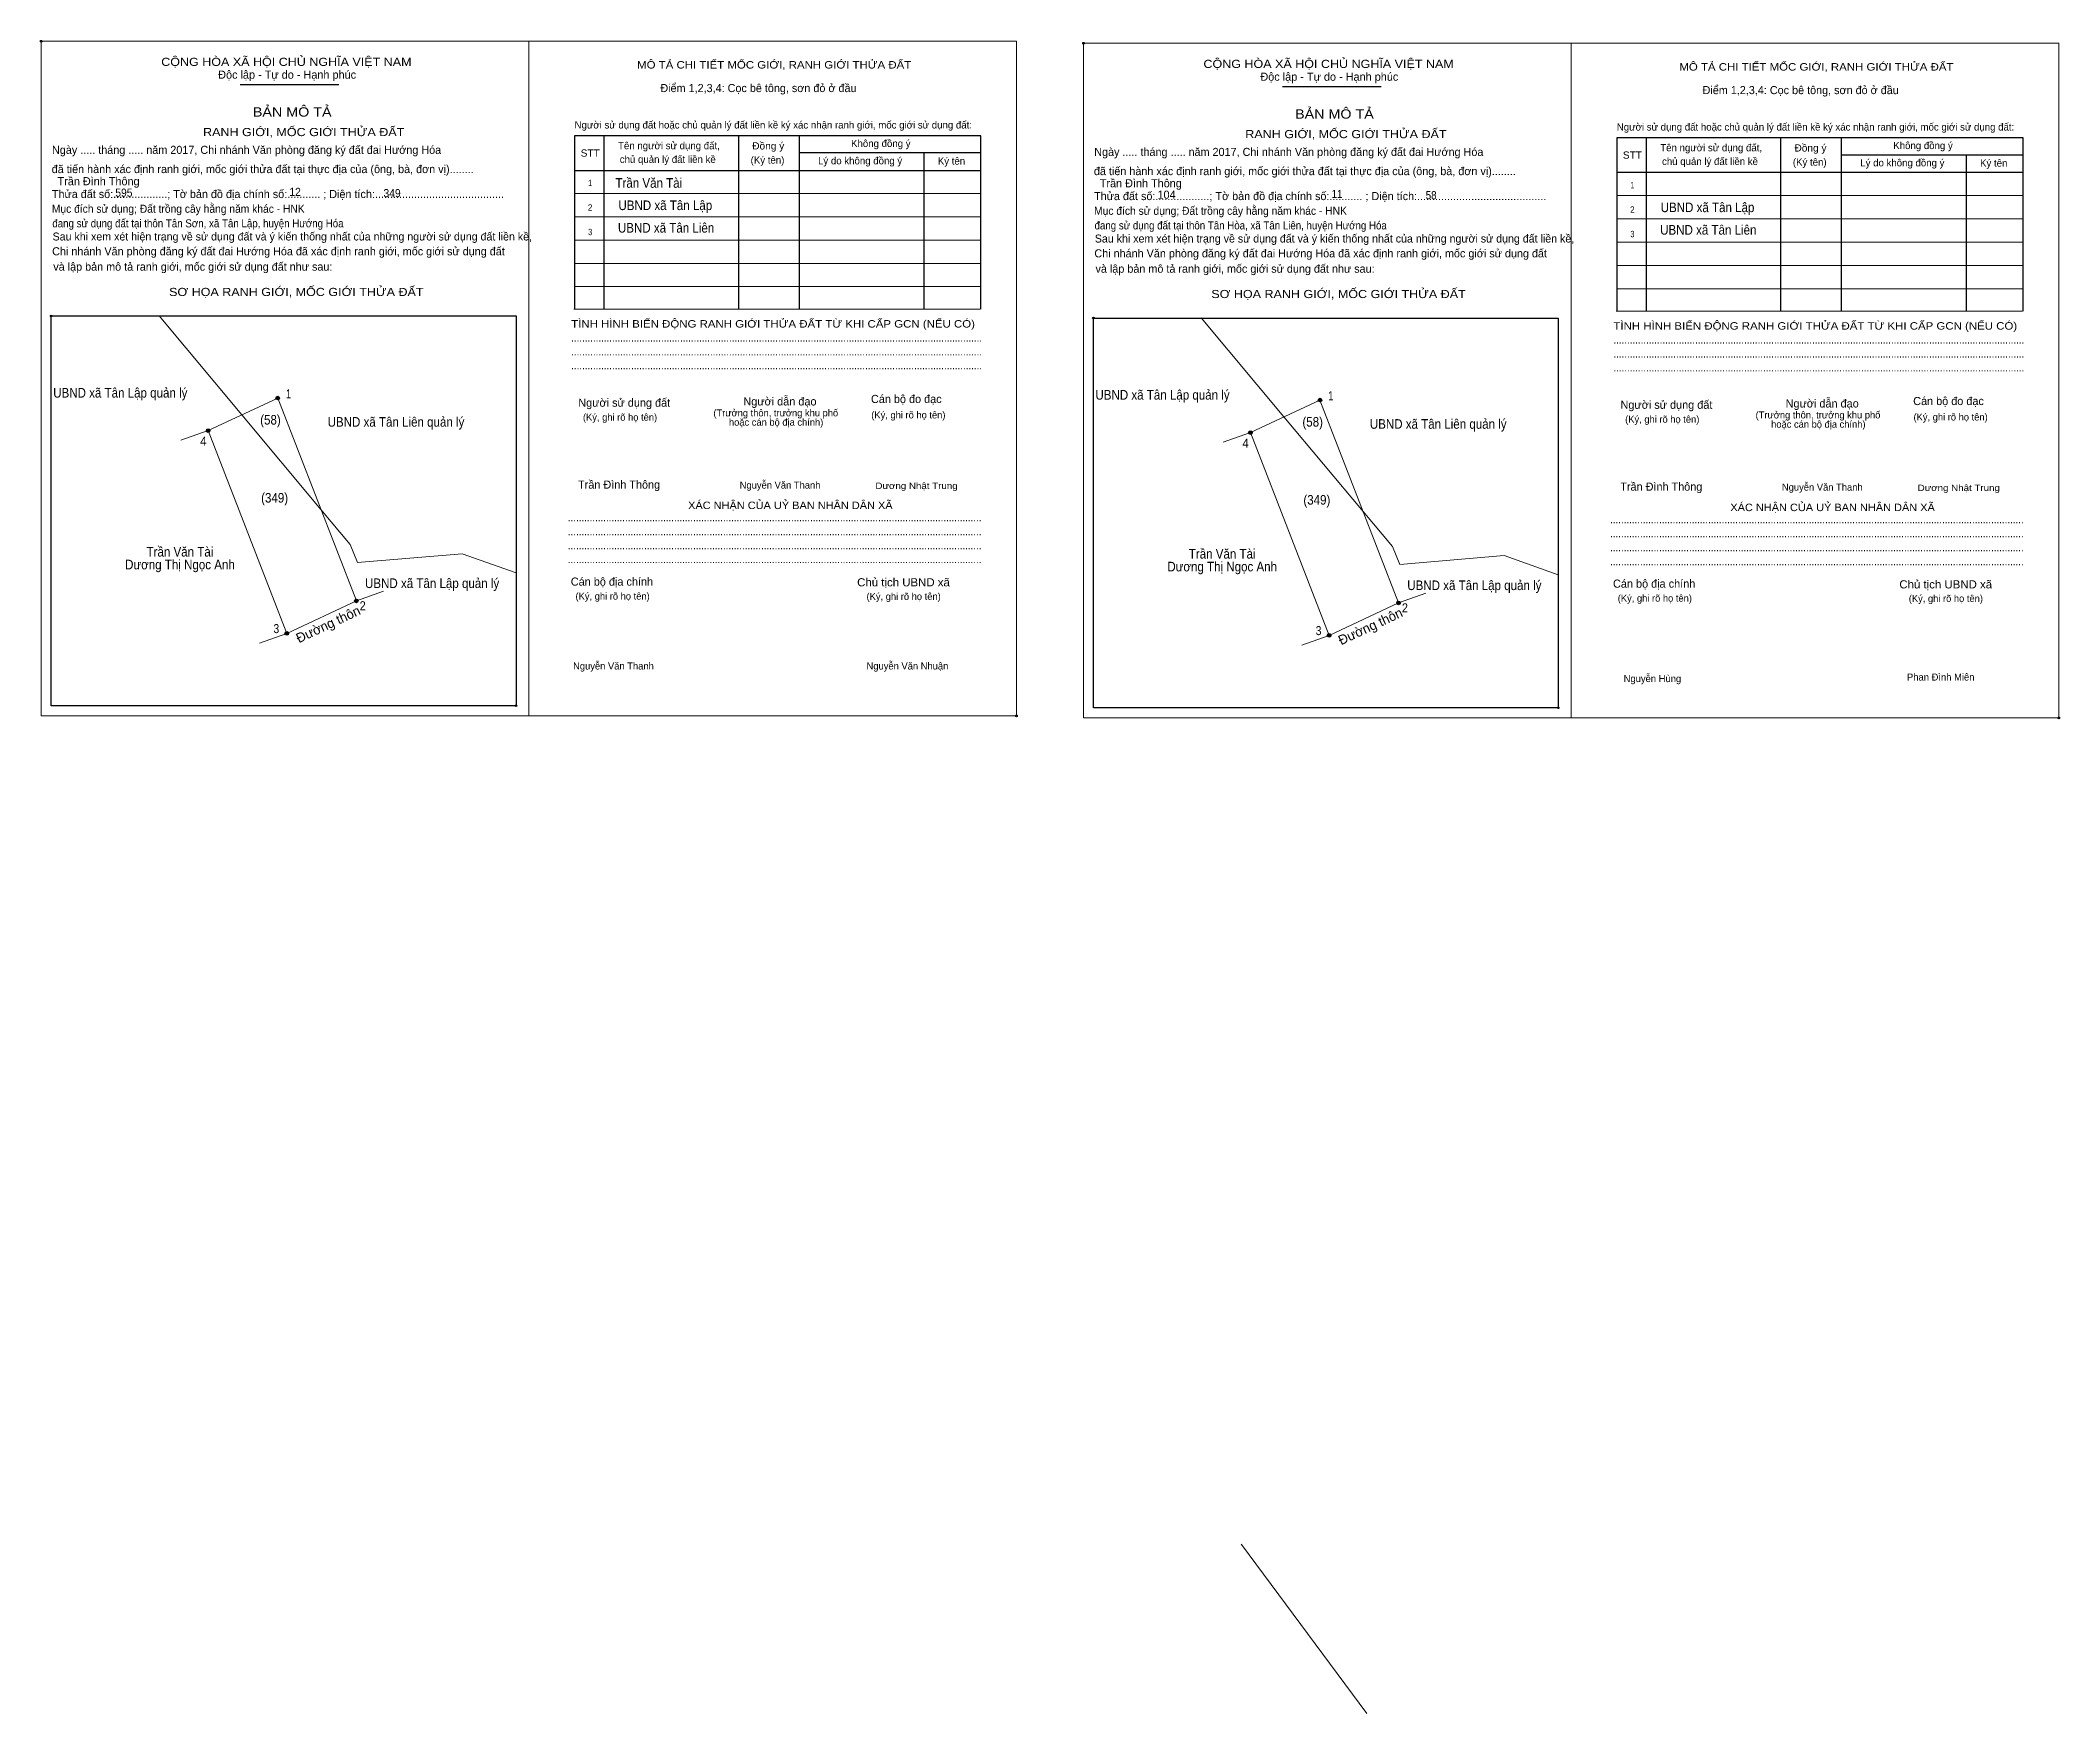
# Model space of a CAD drawing. Header units: metres. Extents: x 548307 to 548623, y 1837690 to 1837952.
import ezdxf
from ezdxf.enums import TextEntityAlignment as Align

# ---------------------------------------------------------------- set-up
doc = ezdxf.new("R2010")
doc.units = ezdxf.units.M
doc.header["$LTSCALE"] = 0.51
doc.header["$PDMODE"] = 32
doc.header["$PDSIZE"] = 0.255
for name, color, linetype, lineweight in [('1', 7, 'Continuous', 25), ('10', 7, 'Continuous', 13), ('11', 7, 'Continuous', 25), ('2', 7, 'Continuous', 13), ('27', 7, 'Continuous', 13), ('46', 7, 'Continuous', 13)]:
    doc.layers.add(name, color=color, linetype=linetype, lineweight=lineweight)
for name, color, linetype in [('36', 7, 'Continuous'), ('6', 7, 'Continuous'), ('60', 7, 'Continuous'), ('9', 7, 'Continuous')]:
    doc.layers.add(name, color=color, linetype=linetype)

msp = doc.modelspace()

# ---------------------------------------------------------------- hatches: boundary and pattern name
at = {"layer": '11'}
for points in [[(548344.6829, 1837895.86, 1), (548344.1171, 1837895.86, 1)], [(548507.5978, 1837895.5475, 1), (548507.0319, 1837895.5475, 1)], [(548333.8129, 1837890.78, 1), (548333.2471, 1837890.78, 1)], [(548496.7278, 1837890.4675, 1), (548496.1619, 1837890.4675, 1)], [(548356.9729, 1837864.16, 1), (548356.4071, 1837864.16, 1)], [(548519.8878, 1837863.8475, 1), (548519.3219, 1837863.8475, 1)], [(548346.1029, 1837859.08, 1), (548345.5371, 1837859.08, 1)], [(548346.1029, 1837859.08, 1), (548345.5371, 1837859.08, 1)], [(548509.0178, 1837858.7675, 1), (548508.4519, 1837858.7675, 1)], [(548509.0178, 1837858.7675, 1), (548508.4519, 1837858.7675, 1)]]:
    msp.add_hatch(color=256, dxfattribs=at).paths.add_polyline_path(points)

# ---------------------------------------------------------------- linework, layer by layer
at = {"layer": '1'}
for p, q in [((548338.55, 1837944.87), (548353.96, 1837944.87)), ((548501.46, 1837944.55), (548516.88, 1837944.55)), ((548395.37, 1837936.82), (548395.37, 1837909.75)), ((548416.4, 1837936.72), (548416.4, 1837909.75)), ((548425.89, 1837936.72), (548425.89, 1837909.75)), ((548558.29, 1837936.51), (548558.29, 1837909.44)), ((548579.31, 1837936.4), (548579.31, 1837909.44)), ((548588.8, 1837936.4), (548588.8, 1837909.44)), ((548425.89, 1837934.21), (548454.32, 1837934.21)), ((548445.41, 1837934.21), (548445.41, 1837909.75)), ((548588.8, 1837933.89), (548617.23, 1837933.89)), ((548608.32, 1837933.89), (548608.32, 1837909.44)), ((548390.81, 1837931.44), (548454.32, 1837931.44)), ((548553.72, 1837931.13), (548617.23, 1837931.13))]:
    msp.add_line(p, q, dxfattribs=at)
at = {"layer": '1', "lineweight": 13}
for p, q in [((548390.81, 1837927.81), (548454.32, 1837927.81)), ((548553.72, 1837927.5), (548617.23, 1837927.5)), ((548390.81, 1837924.17), (548454.32, 1837924.17)), ((548553.72, 1837923.86), (548617.23, 1837923.86)), ((548390.81, 1837920.54), (548454.32, 1837920.54)), ((548553.72, 1837920.23), (548617.23, 1837920.23)), ((548390.81, 1837916.9), (548454.32, 1837916.9)), ((548553.72, 1837916.59), (548617.23, 1837916.59)), ((548390.81, 1837913.27), (548454.32, 1837913.27)), ((548553.72, 1837912.95), (548617.23, 1837912.95)), ((548390.7, 1837909.75), (548454.21, 1837909.75)), ((548553.61, 1837909.44), (548617.12, 1837909.44))]:
    msp.add_line(p, q, dxfattribs=at)
at = {"layer": '1'}
for points in [[(548454.32, 1837909.75), (548454.32, 1837936.82), (548390.81, 1837936.82), (548390.81, 1837909.75)], [(548617.23, 1837909.44), (548617.23, 1837936.51), (548553.72, 1837936.51), (548553.72, 1837909.44)]]:
    msp.add_lwpolyline(points, dxfattribs=at)
for points in [[(548309, 1837908.68), (548381.65, 1837908.68), (548381.65, 1837847.76), (548309, 1837847.76)], [(548471.91, 1837908.36), (548544.57, 1837908.36), (548544.57, 1837847.45), (548471.91, 1837847.45)]]:
    msp.add_lwpolyline(points, close=True, dxfattribs=at)
for p in [(548307.43, 1837951.62), (548307.44, 1837951.62), (548470.35, 1837951.31), (548308.99, 1837908.68), (548309, 1837908.68), (548471.91, 1837908.37), (548471.91, 1837908.36), (548381.65, 1837847.77), (548381.65, 1837847.76), (548544.57, 1837847.45), (548459.88, 1837846.19), (548622.79, 1837845.88), (548622.8, 1837845.88)]:
    msp.add_point(p, dxfattribs=at)
at = {"layer": '10'}
for p, q in [((548345.82, 1837859.08), (548333.53, 1837890.78)), ((548508.73, 1837858.77), (548496.44, 1837890.47)), ((548356.69, 1837864.16), (548345.82, 1837859.08)), ((548519.6, 1837863.85), (548508.73, 1837858.77))]:
    msp.add_line(p, q, dxfattribs=at)
for points in [[(548345.82, 1837859.08), (548333.53, 1837890.78), (548344.4, 1837895.86), (548356.69, 1837864.16)], [(548508.73, 1837858.77), (548496.44, 1837890.47), (548507.31, 1837895.55), (548519.6, 1837863.85)]]:
    msp.add_lwpolyline(points, close=True, dxfattribs=at)
at = {"layer": '11'}
for centre in [(548344.4, 1837895.86), (548507.3148, 1837895.5475), (548333.53, 1837890.78), (548496.4448, 1837890.4675), (548356.69, 1837864.16), (548519.6048, 1837863.8475), (548345.82, 1837859.08), (548345.82, 1837859.08), (548508.7348, 1837858.7675), (548508.7348, 1837858.7675)]:
    msp.add_circle(centre, 0.2829, dxfattribs=at)
at = {"layer": '2'}
for points in [[(548307.44, 1837951.62), (548383.66, 1837951.62), (548383.66, 1837846.19), (548307.44, 1837846.19)], [(548383.66, 1837951.62), (548459.88, 1837951.62), (548459.88, 1837846.19), (548383.66, 1837846.19)], [(548383.66, 1837951.62), (548459.88, 1837951.62), (548459.88, 1837846.19), (548383.66, 1837846.19)], [(548470.35, 1837951.31), (548546.57, 1837951.31), (548546.57, 1837845.88), (548470.35, 1837845.88)], [(548546.57, 1837951.3), (548622.79, 1837951.3), (548622.79, 1837845.88), (548546.57, 1837845.88)], [(548546.57, 1837951.3), (548622.79, 1837951.3), (548622.79, 1837845.88), (548546.57, 1837845.88)]]:
    msp.add_lwpolyline(points, close=True, dxfattribs=at)
at = {"layer": '27'}
for p, q in [((548333.53, 1837890.78), (548329.26, 1837889.27)), ((548496.44, 1837890.47), (548492.18, 1837888.95)), ((548360.96, 1837865.66), (548356.69, 1837864.16)), ((548523.87, 1837865.35), (548519.6, 1837863.85)), ((548345.82, 1837859.08), (548341.55, 1837857.58)), ((548508.73, 1837858.77), (548504.47, 1837857.26))]:
    msp.add_line(p, q, dxfattribs=at)
at = {"layer": '46'}
for p, q in [((548325.85, 1837908.68), (548338.78, 1837893.23)), ((548488.76, 1837908.37), (548501.69, 1837892.92)), ((548338.78, 1837893.23), (548351.15, 1837878.46)), ((548501.69, 1837892.92), (548514.06, 1837878.15)), ((548351.15, 1837878.46), (548355.75, 1837872.96)), ((548514.06, 1837878.15), (548518.66, 1837872.65)), ((548355.75, 1837872.96), (548356.88, 1837870.15)), ((548355.75, 1837872.96), (548356.88, 1837870.15)), ((548518.66, 1837872.65), (548519.79, 1837869.84)), ((548518.66, 1837872.65), (548519.79, 1837869.84))]:
    msp.add_line(p, q, dxfattribs=at)
for points in [[(548356.88, 1837870.15), (548373.22, 1837871.54), (548381.65, 1837868.56)], [(548519.79, 1837869.84), (548536.13, 1837871.23), (548544.56, 1837868.25)], [(548495, 1837716.76), (548495.03, 1837716.72), (548514.66, 1837690.28)], [(548495, 1837716.76), (548495.03, 1837716.72), (548514.66, 1837690.28)]]:
    msp.add_lwpolyline(points, dxfattribs=at)

# ---------------------------------------------------------------- texts
at = {"layer": '1'}
for s, height, width, p in [('CỘNG HÒA XÃ HỘI CHỦ NGHĨA VIỆT NAM', 1.272, 1.15, (548326.19, 1837947.76)), ('CỘNG HÒA XÃ HỘI CHỦ NGHĨA VIỆT NAM', 1.272, 1.15, (548489.1, 1837947.44)), ('RANH GIỚI, MỐC GIỚI THỬA ĐẤT', 1.273, 1.15, (548332.73, 1837936.79)), ('RANH GIỚI, MỐC GIỚI THỬA ĐẤT', 1.273, 1.15, (548495.64, 1837936.47)), ('Đồng ý', 1.127, 1.05, (548418.57, 1837934.7)), ('Đồng ý', 1.127, 1.05, (548581.48, 1837934.38)), ('STT', 1.127, 1.05, (548391.75, 1837933.58)), ('STT', 1.127, 1.05, (548554.66, 1837933.26)), ('Mục đích sử dụng; Đất trồng cây hằng năm khác - HNK', 1.263, 0.95, (548309.1, 1837924.81)), ('Mục đích sử dụng; Đất trồng cây hằng năm khác - HNK', 1.263, 0.95, (548472.01, 1837924.49)), ('đang sử dụng đất tại thôn Tân Sơn, xã Tân Lập, huyện Hướng Hóa', 1.263, 0.9, (548309.17, 1837922.53)), ('đang sử dụng đất tại thôn Tân Hòa, xã Tân Liên, huyện Hướng Hóa', 1.26, 0.9, (548472.08, 1837922.21)), ('SƠ HỌA RANH GIỚI, MỐC GIỚI THỬA ĐẤT', 1.273, 1.15, (548327.42, 1837911.8)), ('SƠ HỌA RANH GIỚI, MỐC GIỚI THỬA ĐẤT', 1.273, 1.15, (548490.33, 1837911.48)), ('TÌNH HÌNH BIẾN ĐỘNG RANH GIỚI THỬA ĐẤT TỪ KHI CẤP GCN (NẾU CÓ)', 1.163, 1.15, (548390.27, 1837906.87)), ('TÌNH HÌNH BIẾN ĐỘNG RANH GIỚI THỬA ĐẤT TỪ KHI CẤP GCN (NẾU CÓ)', 1.163, 1.15, (548553.18, 1837906.55)), ('.......................................................................................................................................................', 1.272, 0.9, (548390.27, 1837904.69)), ('.......................................................................................................................................................', 1.272, 0.9, (548553.18, 1837904.37)), ('.......................................................................................................................................................', 1.272, 0.9, (548390.27, 1837902.51)), ('.......................................................................................................................................................', 1.272, 0.9, (548390.27, 1837900.33)), ('.......................................................................................................................................................', 1.272, 0.9, (548553.18, 1837902.19)), ('.......................................................................................................................................................', 1.272, 0.9, (548553.18, 1837900.01)), ('Dương Nhật Trung', 0.9902, 1.15, (548437.83, 1837881.65)), ('Dương Nhật Trung', 0.9902, 1.15, (548600.74, 1837881.33)), ('........................................................................................................................................................', 1.272, 0.9, (548389.75, 1837876.59)), ('........................................................................................................................................................', 1.272, 0.9, (548552.66, 1837876.27)), ('........................................................................................................................................................', 1.272, 0.9, (548389.75, 1837874.41)), ('........................................................................................................................................................', 1.272, 0.9, (548389.75, 1837872.24)), ('........................................................................................................................................................', 1.272, 0.9, (548552.66, 1837874.09)), ('........................................................................................................................................................', 1.272, 0.9, (548552.66, 1837871.92)), ('........................................................................................................................................................', 1.272, 0.9, (548389.75, 1837870.06)), ('........................................................................................................................................................', 1.272, 0.9, (548552.66, 1837869.74)), ('Chủ tịch UBND xã', 1.272, 1.05, (548434.97, 1837866.43)), ('Chủ tịch UBND xã', 1.272, 1.05, (548597.88, 1837866.11))]:
    msp.add_text(s, height=height, dxfattribs=dict(at, width=width)).set_placement(p)
for s, height, width, p in [('MÔ TẢ CHI TIẾT MỐC GIỚI, RANH GIỚI THỬA ĐẤT', 1.163, 1.15, (548422, 1837947.35)), ('MÔ TẢ CHI TIẾT MỐC GIỚI, RANH GIỚI THỬA ĐẤT', 1.163, 1.15, (548584.91, 1837947.03)), ('BẢN MÔ TẢ', 1.454, 1.15, (548346.665, 1837939.84)), ('BẢN MÔ TẢ', 1.454, 1.15, (548509.575, 1837939.52)), ('XÁC NHẬN CỦA UỶ BAN NHÂN DÂN XÃ', 1.164, 1.1, (548424.53, 1837878.51)), ('XÁC NHẬN CỦA UỶ BAN NHÂN DÂN XÃ', 1.164, 1.1, (548587.44, 1837878.19))]:
    msp.add_text(s, height=height, dxfattribs=dict(at, width=width)).set_placement(p, align=Align.CENTER)
for s, height, p in [('Độc lập - Tự do - Hạnh phúc', 1.272, (548335.09, 1837945.76)), ('Điểm 1,2,3,4: Cọc bê tông, sơn đỏ ở đầu', 1.263, (548404.21, 1837943.67)), ('Độc lập - Tự do - Hạnh phúc', 1.272, (548498, 1837945.44)), ('Điểm 1,2,3,4: Cọc bê tông, sơn đỏ ở đầu', 1.263, (548567.12, 1837943.35)), ('Người sử dụng đất hoặc chủ quản lý đất liền kề ký xác nhận ranh giới, mốc giới sử dụng đất:', 1.127, (548390.8, 1837937.98)), ('Người sử dụng đất hoặc chủ quản lý đất liền kề ký xác nhận ranh giới, mốc giới sử dụng đất:', 1.127, (548553.71, 1837937.66)), ('Ngày ..... tháng ..... năm 2017, Chi nhánh Văn phòng đăng ký đất đai Hướng Hóa', 1.263, (548309.12, 1837934.01)), ('Tên người sử dụng đất,', 1.127, (548397.6, 1837934.74)), ('Không đồng ý', 1.127, (548434.02, 1837935.08)), ('Ngày ..... tháng ..... năm 2017, Chi nhánh Văn phòng đăng ký đất đai Hướng Hóa', 1.263, (548472.03, 1837933.69)), ('Tên người sử dụng đất,', 1.127, (548560.51, 1837934.42)), ('Không đồng ý', 1.127, (548596.93, 1837934.76)), (' đã tiến hành xác định ranh giới, mốc giới thửa đất tại thực địa của (ông, bà, đơn vị)........', 1.263, (548308.6, 1837931.01)), ('chủ quản lý đất liền kề', 1.127, (548397.87, 1837932.6)), ('(Ký tên)', 1.127, (548418.32, 1837932.49)), ('Lý do không đồng ý', 1.127, (548428.86, 1837932.38)), ('Ký tên', 1.127, (548447.58, 1837932.34)), (' đã tiến hành xác định ranh giới, mốc giới thửa đất tại thực địa của (ông, bà, đơn vị)........', 1.263, (548471.51, 1837930.69)), ('chủ quản lý đất liền kề', 1.127, (548560.78, 1837932.28)), ('(Ký tên)', 1.127, (548581.23, 1837932.17)), ('Lý do không đồng ý', 1.127, (548591.77, 1837932.06)), ('Ký tên', 1.127, (548610.49, 1837932.02)), ('Thửa đất số:..................; Tờ bản đồ địa chính số:........... ; Diện tích:...........................................', 1.263, (548309.1, 1837927.11)), ('Thửa đất số:..................; Tờ bản đồ địa chính số:........... ; Diện tích:...........................................', 1.263, (548472.01, 1837926.79)), ('Chi nhánh Văn phòng đăng ký đất đai Hướng Hóa đã xác định ranh giới, mốc giới sử dụng đất', 1.263, (548309.14, 1837918.16)), ('Sau khi xem xét hiện trạng về sử dụng đất và ý kiến thống nhất của những người sử dụng đất liền kề,', 1.243, (548309.21, 1837920.48)), ('Chi nhánh Văn phòng đăng ký đất đai Hướng Hóa đã xác định ranh giới, mốc giới sử dụng đất', 1.263, (548472.05, 1837917.84)), ('Sau khi xem xét hiện trạng về sử dụng đất và ý kiến thống nhất của những người sử dụng đất liền kề,', 1.243, (548472.12, 1837920.16)), (' và lập bản mô tả ranh giới, mốc giới sử dụng đất như sau:', 1.263, (548308.85, 1837915.76)), (' và lập bản mô tả ranh giới, mốc giới sử dụng đất như sau:', 1.263, (548471.76, 1837915.44)), ('Người sử dụng đất', 1.272, (548391.38, 1837894.5)), ('Người dẫn đạo', 1.272, (548417.19, 1837894.7)), ('Cán bộ đo đạc', 1.27, (548437.13, 1837895.08)), ('Người sử dụng đất', 1.272, (548554.29, 1837894.18)), ('Người dẫn đạo', 1.272, (548580.1, 1837894.38)), ('Cán bộ đo đạc', 1.27, (548600.04, 1837894.76)), ('(Ký, ghi rõ họ tên)', 1.091, (548392.11, 1837892.32)), ('(Ký, ghi rõ họ tên)', 1.091, (548437.18, 1837892.67)), ('(Ký, ghi rõ họ tên)', 1.091, (548555.02, 1837892)), ('(Ký, ghi rõ họ tên)', 1.091, (548600.09, 1837892.35)), ('Nguyễn Văn Thanh', 1.095, (548416.61, 1837881.71)), ('Nguyễn Văn Thanh', 1.095, (548579.52, 1837881.39)), ('Cán bộ địa chính', 1.272, (548390.21, 1837866.54)), ('(Ký, ghi rõ họ tên)', 1.091, (548390.95, 1837864.36)), ('(Ký, ghi rõ họ tên)', 1.091, (548436.44, 1837864.32)), ('Cán bộ địa chính', 1.272, (548553.12, 1837866.22)), ('(Ký, ghi rõ họ tên)', 1.091, (548553.86, 1837864.04)), ('(Ký, ghi rõ họ tên)', 1.091, (548599.35, 1837864)), ('Nguyễn Văn Thanh', 1.095, (548390.57, 1837853.44)), ('Nguyễn Văn Nhuận', 1.095, (548436.44, 1837853.44)), ('Nguyễn Hùng', 1.1, (548554.78, 1837851.47)), ('Phan Đình Miên', 1.1, (548599.07, 1837851.71))]:
    msp.add_text(s, height=height, dxfattribs=at).set_placement(p)
for s, p in [('(Trưởng thôn, trưởng khu phố', (548422.25, 1837892.99)), ('(Trưởng thôn, trưởng khu phố', (548585.16, 1837892.67)), ('hoặc cán bộ địa chính)', (548422.305, 1837891.54)), ('hoặc cán bộ địa chính)', (548585.215, 1837891.22))]:
    msp.add_text(s, height=1.09, dxfattribs=at).set_placement(p, align=Align.CENTER)
at = {"layer": '10', "width": 0.9}
for s, p in [('UBND xã Tân Lập', (548397.66, 1837925.23)), ('UBND xã Tân Lập', (548560.57, 1837924.91)), ('UBND xã Tân Liên', (548397.58, 1837921.71)), ('UBND xã Tân Liên', (548560.49, 1837921.39)), ('UBND xã Tân Lập quản lý', (548309.31, 1837895.93)), ('UBND xã Tân Lập quản lý', (548472.22, 1837895.61)), ('(58)', (548341.66, 1837891.71)), ('UBND xã Tân Liên quản lý', (548352.2, 1837891.38)), ('(58)', (548504.57, 1837891.39)), ('UBND xã Tân Liên quản lý', (548515.11, 1837891.06)), ('(349)', (548341.81, 1837879.52)), ('(349)', (548504.72, 1837879.2)), ('UBND xã Tân Lập quản lý', (548358.05, 1837866.17)), ('UBND xã Tân Lập quản lý', (548520.96, 1837865.85))]:
    msp.add_text(s, height=1.5, dxfattribs=at).set_placement(p)
at = {"layer": '10'}
for p in [(548347.71, 1837857.54), (548510.62, 1837857.22)]:
    msp.add_text('Đường thôn', height=1.5, rotation=25.049, dxfattribs=at).set_placement(p)
at = {"layer": '36', "width": 0.9}
for s, p in [('Trần Văn Tài', (548329.115, 1837871.09)), ('Trần Văn Tài', (548492.025, 1837870.77)), ('Dương Thị Ngọc Anh', (548329.12, 1837869.09)), ('Dương Thị Ngọc Anh', (548492.03, 1837868.77))]:
    msp.add_text(s, height=1.5, dxfattribs=at).set_placement(p, align=Align.CENTER)
at = {"layer": '6'}
for s, height, p in [('Trần Đình Thông', 1.268, (548309.99, 1837929.11)), ('Trần Đình Thông', 1.268, (548472.9, 1837928.79)), ('104', 1.27, (548481.92, 1837927)), ('Trần Đình Thông', 1.268, (548391.35, 1837881.7)), ('Trần Đình Thông', 1.268, (548554.26, 1837881.38))]:
    msp.add_text(s, height=height, dxfattribs=at).set_placement(p)
for s, height, width, p in [('595', 1.268, 0.95, (548319.01, 1837927.32)), ('12', 1.268, 0.95, (548346.22, 1837927.44)), ('349', 1.27, 0.95, (548360.93, 1837927.24)), ('11', 1.27, 0.9, (548509.13, 1837927.12)), ('58', 1.27, 0.9, (548523.84, 1837926.92))]:
    msp.add_text(s, height=height, dxfattribs=dict(at, width=width)).set_placement(p)
at = {"layer": '60'}
for s, width, p in [('1', 0.75, (548393.235, 1837928.97)), ('1', 0.75, (548556.145, 1837928.65)), ('2', 0.95, (548393.235, 1837925.14)), ('2', 0.95, (548556.145, 1837924.82)), ('3', 0.85, (548393.235, 1837921.31)), ('3', 0.85, (548556.145, 1837920.99))]:
    msp.add_text(s, height=0.9902, dxfattribs=dict(at, width=width)).set_placement(p, align=Align.CENTER)
at = {"layer": '60', "width": 0.9}
msp.add_text('Trần Văn Tài', height=1.5, dxfattribs=at).set_placement((548397.19, 1837928.72))
at = {"layer": '9'}
for s, width, p in [('1', 0.75, (548346.09, 1837895.81)), ('1', 0.75, (548509, 1837895.49)), ('4', 0.95, (548332.785, 1837888.43)), ('4', 0.95, (548495.695, 1837888.11)), ('2', 0.9, (548357.685, 1837862.69)), ('2', 0.9, (548520.595, 1837862.37)), ('3', 0.85, (548344.185, 1837859.13)), ('3', 0.85, (548507.095, 1837858.81))]:
    msp.add_text(s, height=1.415, dxfattribs=dict(at, width=width)).set_placement(p, align=Align.CENTER)

doc.saveas('drawing.dxf')
